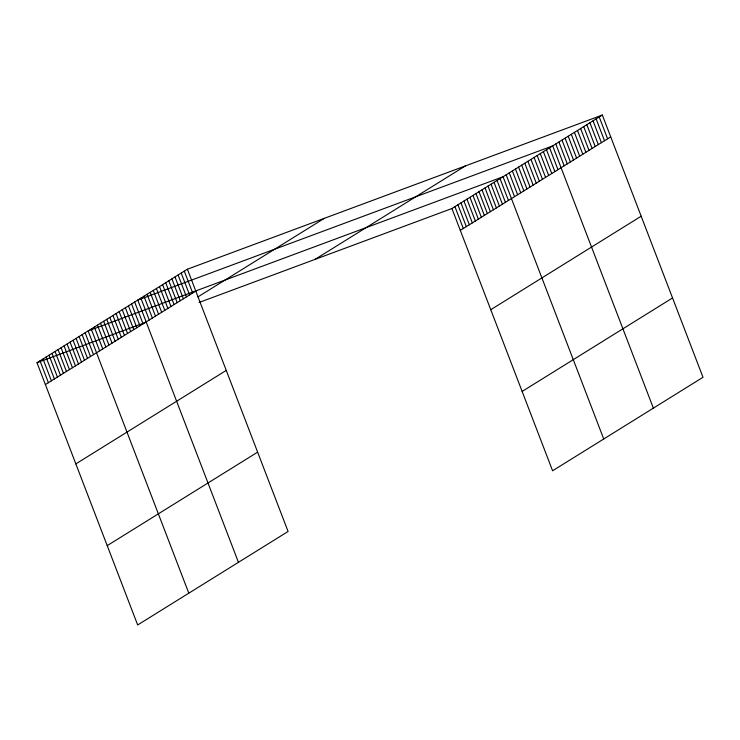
<?xml version="1.0" encoding="UTF-8"?>
<svg xmlns="http://www.w3.org/2000/svg" width="740" height="740" viewBox="0 0 740 740"><rect width="100%" height="100%" fill="white"/><g stroke="black" fill="none" stroke-linecap="round" stroke-linejoin="round"><path stroke-width="1.11" d="M187.405 269.221L288.082 531.477L137.668 624.967L37 362.711L187.405 269.221L602.332 115.033L703 377.289L552.595 470.779L451.918 208.523L602.332 115.033M45.39 384.56L195.795 291.07M197.987 296.87L324.333 218.337M315 259.407L465.404 165.917M75.841 463.897L226.246 370.407M460.308 230.371L610.713 136.881M107.217 545.63L257.622 452.149M490.759 309.709L641.173 216.219M522.135 391.442L672.549 297.952M37 362.711L146.538 322.002M199.115 302.466L451.918 208.523M599.224 116.966L607.614 138.815M596.126 118.89L604.515 140.739M593.027 120.824L601.407 142.672M589.919 122.748L598.309 144.596M586.82 124.672L595.21 146.52M583.712 126.605L592.102 148.453M580.613 128.529L589.003 150.377M577.515 130.462L585.895 152.31M574.407 132.386L582.796 154.235M571.308 134.319L579.698 156.168M568.209 136.243L576.59 158.092M565.101 138.177L573.491 160.025M562.002 140.101L570.392 161.949M558.904 142.024L567.284 163.882M555.796 143.958L564.185 165.806M653.365 408.138L552.697 145.882L137.779 300.07L238.446 562.326M549.589 147.815L557.979 169.663M546.49 149.739L554.88 171.588M543.391 151.672L551.772 173.521M540.283 153.596L548.673 175.445M537.185 155.529L545.574 177.378M534.086 157.454L542.466 179.302M530.978 159.387L539.368 181.235M527.879 161.311L536.26 183.159M524.771 163.235L533.161 185.083M521.672 165.168L530.062 187.017M518.574 167.092L526.954 188.941M515.466 169.025L523.855 190.874M512.367 170.949L520.757 192.798M509.268 172.883L517.649 194.731M506.16 174.806L514.55 196.655M603.729 438.986L503.061 176.74L88.143 330.928L188.811 593.184M500.055 178.608L508.435 200.457M497.04 180.477L505.429 202.325M494.033 182.345L502.423 204.194M491.027 184.214L499.417 206.062M488.021 186.082L496.401 207.931M485.015 187.951L493.395 209.799M481.999 189.829L490.389 211.677M478.993 191.697L487.382 213.546M475.987 193.566L484.376 215.414M472.98 195.434L481.361 217.283M469.974 197.303L478.355 219.151M466.959 199.171L475.348 221.02M463.952 201.04L472.342 222.888M460.946 202.908L469.336 224.756M457.94 204.786L466.32 226.634M454.924 206.654L463.314 228.503M184.306 271.154L192.696 293.003M181.208 273.079L189.588 294.927M178.1 275.012L186.489 296.86M175.001 276.936L183.391 298.784M171.902 278.869L180.283 300.718M168.794 280.793L177.184 302.642M165.695 282.717L174.085 304.565M162.587 284.65L170.977 306.499M159.488 286.574L167.878 308.423M156.39 288.507L164.77 310.356M153.282 290.432L161.672 312.28M150.183 292.365L158.573 314.213M147.084 294.289L155.465 316.137M143.976 296.222L152.366 318.071M140.878 298.146L149.267 319.995M134.671 302.003L143.06 323.852M131.572 303.927L139.953 325.776M128.464 305.861L136.854 327.709M125.365 307.785L133.755 329.633M122.267 309.718L130.647 331.566M119.159 311.642L127.548 333.49M116.06 313.575L124.45 335.424M112.961 315.499L121.342 337.348M109.853 317.432L118.243 339.281M106.754 319.356L115.135 341.205M103.646 321.28L112.036 343.129M100.548 323.214L108.937 345.062M97.449 325.137L105.829 346.986M94.341 327.071L102.731 348.919M91.242 328.995L99.632 350.843M85.128 332.796L93.517 354.645M82.122 334.665L90.511 356.514M79.115 336.534L87.505 358.382M76.109 338.402L84.49 360.25M73.103 340.271L81.483 362.119M70.087 342.139L78.477 363.988M67.081 344.017L75.471 365.865M64.075 345.885L72.465 367.734M61.069 347.754L69.449 369.602M58.053 349.622L66.443 371.471M55.047 351.491L63.437 373.339M52.041 353.359L60.43 375.208M49.034 355.228L57.424 377.076M46.028 357.106L54.409 378.954M43.013 358.974L51.402 380.822M40.006 360.843L48.396 382.691"/></g></svg>
